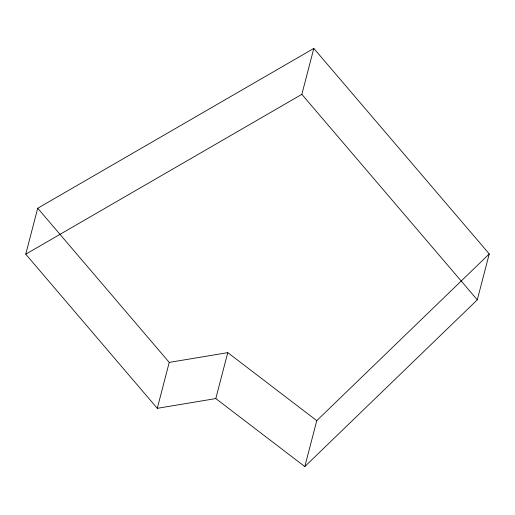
<?xml version="1.0" encoding="UTF-8"?>
<svg xmlns="http://www.w3.org/2000/svg" width="515" height="515" viewBox="0 0 515 515"><rect width="100%" height="100%" fill="white"/><g stroke="black" fill="none" stroke-linecap="round" stroke-linejoin="round"><path stroke-width="0.77" d="M25.75 254.178L37.717 208.247L313.815 48.423L489.25 253.914L477.283 299.846L304.809 466.577L215.804 398.571L157.275 408.331L25.75 254.178L301.848 94.354L313.815 48.423M157.275 408.331L169.235 362.399L37.717 208.247M215.804 398.571L227.772 352.64L316.77 420.646L304.809 466.577M316.77 420.646L489.25 253.914M169.235 362.399L227.772 352.64M301.848 94.354L477.283 299.846"/></g></svg>
